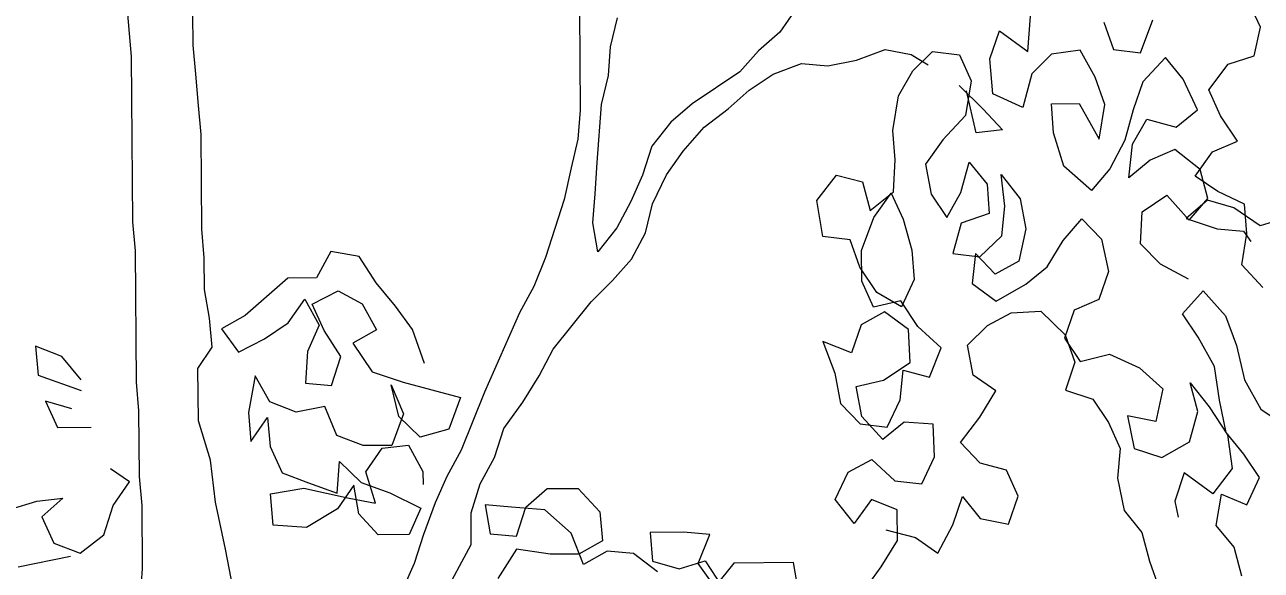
# Model space of a CAD drawing. Header units: millimetres. Extents: x 318905 to 439572, y -5133 to 105868.
# Drawn here: x 427316 to 428577, y 3432 to 3988 of the extents above; entities that cross this region are included whole.
import ezdxf

# ---------------------------------------------------------------- set-up
doc = ezdxf.new("R2010")
doc.units = ezdxf.units.MM
doc.header["$MEASUREMENT"] = 0
doc.layers.add('0_Stylo_No__98', color=154, linetype='Continuous', lineweight=0)
doc.layers.add('INTI_Agencement_Stylo_No__101', color=252, linetype='Continuous', lineweight=0)
doc.styles.add('STYLE_GENERE_3', font='')
doc.styles.get('STYLE_GENERE_3').set_extended_font_data('Arial')
doc.dimstyles.new('STYLE_GENERE__1', dxfattribs={"dimtxt": 200, "dimasz": 142.5, "dimexe": 0.18, "dimexo": 500, "dimgap": 0.09, "dimtad": 0, "dimtih": 1, "dimtoh": 1, "dimlfac": 0.001, "dimzin": 0, "dimdsep": 46, "dimtxsty": 'STYLE_GENERE_3', "dimblk": 'ARROWHEAD_6', "dimblk1": 'ARROWHEAD_6', "dimblk2": 'ARROWHEAD_6', "dimcen": 0.09, "dimclrd": 154, "dimclre": 154, "dimclrt": 154, "dimazin": 0, "dimtfac": 1, "dimtdec": 4, "dimtmove": 0, "dimatfit": 3, "dimfxl": 0, "dimtolj": 1, "dimtzin": 0, "dimarcsym": 0})

# ---------------------------------------------------------------- blocks, each defined once
blk = doc.blocks.new('arbre6[4]', base_point=(427385.8, -574.7))
at = {"layer": 'INTI_Agencement_Stylo_No__101', "linetype": 'Continuous'}
for p, q in [((427419.7, 4014.8), (427425, 3955.9)), ((428576.6, 3985.8), (428562.1, 4016.8)), ((427488.2, 3967.2), (427487.9, 3999.3)), ((427882, 4002.9), (427882.8, 3901.2)), ((428103.3, 4004.9), (428086.5, 3980.7)), ((427913.9, 3965.7), (427921, 3995.2)), ((428339.4, 3960.7), (428342, 3997)), ((428416.7, 3990.9), (428426.6, 3963)), ((428454.2, 3959.6), (428466.8, 3993.3)), ((428570.2, 3956.3), (428576.6, 3985.8)), ((428086.5, 3980.7), (428064.7, 3961.7)), ((428300.7, 3953.4), (428310.4, 3981.9)), ((428310.4, 3981.9), (428339.4, 3960.7)), ((427490.8, 3937.8), (427488.2, 3967.2)), ((427911.7, 3936.3), (427913.9, 3965.7)), ((428064.7, 3961.7), (428045.5, 3940.1)), ((428164.6, 3951.9), (428193.7, 3962.9)), ((428193.7, 3962.9), (428220.5, 3957.8)), ((428222, 3941), (428242.2, 3961)), ((428242.2, 3961), (428269.8, 3957.6)), ((428392.8, 3962.2), (428363.6, 3958.2)), ((428408.1, 3934.8), (428392.8, 3962.2)), ((428426.6, 3963), (428454.2, 3959.6)), ((427425, 3955.9), (427426.3, 3787.3)), ((428079.5, 3937.8), (428108.6, 3948.7)), ((428108.6, 3948.7), (428135.4, 3946.3)), ((428135.4, 3946.3), (428164.6, 3951.9)), ((428220.5, 3957.8), (428237.6, 3947.2)), ((428269.8, 3957.6), (428281.7, 3931.1)), ((428303.5, 3917.6), (428300.7, 3953.4)), ((428363.6, 3958.2), (428343.4, 3938.2)), ((428479.7, 3954.9), (428456.5, 3929.8)), ((428497.8, 3932.6), (428479.7, 3954.9)), ((428523.8, 3921.8), (428543.5, 3947.8)), ((428543.5, 3947.8), (428570.2, 3956.3)), ((427493.5, 3905.7), (427490.8, 3937.8)), ((427904.6, 3906.8), (427911.7, 3936.3)), ((428045.5, 3940.1), (427997, 3907.6)), ((428055.3, 3921.5), (428079.5, 3937.8)), ((428207.6, 3915.6), (428222, 3941)), ((428343.4, 3938.2), (428334.1, 3903.7)), ((428417.9, 3906.9), (428408.1, 3934.8)), ((428269.4, 3926.1), (428293.9, 3902.2)), ((428281.7, 3931.1), (428275.8, 3895.7)), ((428456.5, 3929.8), (428446.8, 3901.3)), ((428512.3, 3901.5), (428497.8, 3932.6)), ((428535.7, 3895.3), (428523.8, 3921.8)), ((428033.6, 3902.6), (428055.3, 3921.5)), ((428201.6, 3880.2), (428207.6, 3915.6)), ((428286.7, 3878.1), (428276.7, 3920.8)), ((428334.1, 3903.7), (428303.5, 3917.6)), ((427496.2, 3876.3), (427493.5, 3905.7)), ((427882.8, 3901.2), (427880.5, 3871.7)), ((427900.2, 3847.8), (427904.6, 3906.8)), ((427997, 3907.6), (427975.3, 3888.7)), ((428009.4, 3883.6), (428033.6, 3902.6)), ((428293.9, 3902.2), (428313.5, 3881)), ((428363.3, 3907.7), (428391.6, 3908)), ((428365.6, 3877.9), (428363.3, 3907.7)), ((428391.6, 3908), (428412, 3871.5)), ((428412, 3871.5), (428417.9, 3906.9)), ((428446.8, 3901.3), (428438.3, 3870.4)), ((428490.7, 3883.8), (428512.3, 3901.5)), ((427975.3, 3888.7), (427956, 3864.4)), ((428275.8, 3895.7), (428252.6, 3870.7)), ((428446.2, 3866.4), (428460.6, 3891.8)), ((428460.6, 3891.8), (428490.7, 3883.8)), ((428553, 3869.4), (428535.7, 3895.3)), ((427496.9, 3779.9), (427496.2, 3876.3)), ((427880.5, 3871.7), (427873.5, 3842.2)), ((427987.7, 3859.3), (428009.4, 3883.6)), ((428204, 3850.4), (428201.6, 3880.2)), ((428313.5, 3881), (428286.7, 3878.1)), ((428375.9, 3844), (428365.6, 3877.9)), ((427956, 3864.4), (427946.5, 3834.9)), ((427970.8, 3835.1), (427987.7, 3859.3)), ((428252.6, 3870.7), (428234.9, 3846.1)), ((428438.3, 3870.4), (428423.1, 3841.3)), ((428442.4, 3832.3), (428446.2, 3866.4)), ((428489.3, 3860.9), (428463.9, 3850)), ((428514.9, 3840.5), (428489.3, 3860.9)), ((428510, 3834), (428527.7, 3858.5)), ((428527.7, 3858.5), (428553, 3869.4)), ((427898, 3815.7), (427900.2, 3847.8)), ((428202.2, 3817.8), (428204, 3850.4)), ((428234.9, 3846.1), (428240.6, 3815.4)), ((428271.1, 3817.1), (428279.5, 3848)), ((428279.5, 3848), (428297.7, 3825.7)), ((428463.9, 3850), (428442.4, 3832.3)), ((427873.5, 3842.2), (427866.4, 3810)), ((427946.5, 3834.9), (427934.5, 3808)), ((427956.5, 3805.5), (427970.8, 3835.1)), ((428124.3, 3809.1), (428144.1, 3835)), ((428144.1, 3835), (428170.8, 3828)), ((428315.8, 3803.4), (428312.2, 3835.5)), ((428312.2, 3835.5), (428331.6, 3810.9)), ((428404.1, 3819.1), (428375.9, 3844)), ((428423.1, 3841.3), (428404.1, 3819.1)), ((428533, 3818.2), (428510, 3834)), ((428522.7, 3811.2), (428514.9, 3840.5)), ((428170.8, 3828), (428178.6, 3798.7)), ((428297.7, 3825.7), (428300, 3795.9)), ((427866.4, 3810), (427847.4, 3751)), ((427895.8, 3786.2), (427898, 3815.7)), ((428130.4, 3772.5), (428124.3, 3809.1)), ((428178.6, 3798.7), (428202.2, 3817.8)), ((428182.4, 3791.8), (428200.1, 3816.4)), ((428200.1, 3816.4), (428212.1, 3789.9)), ((428240.6, 3815.4), (428256.7, 3791.7)), ((428256.7, 3791.7), (428271.1, 3817.1)), ((428331.6, 3810.9), (428337.3, 3780.2)), ((428456, 3797.6), (428480.9, 3814.4)), ((428480.9, 3814.4), (428503.7, 3789)), ((428522.5, 3809.5), (428500.8, 3790.6)), ((428503.7, 3789), (428522.7, 3811.2)), ((428549.3, 3801.7), (428522.5, 3809.5)), ((428560.3, 3805.2), (428533, 3818.2)), ((427934.5, 3808), (427920.1, 3781.1)), ((427949.4, 3776), (427956.5, 3805.5)), ((428300, 3795.9), (428271.3, 3785.9)), ((428312.8, 3773.1), (428315.8, 3803.4)), ((428454.3, 3765), (428456, 3797.6)), ((428576.2, 3783.3), (428549.3, 3801.7)), ((428562.6, 3775.4), (428560.3, 3805.2)), ((427426.3, 3787.3), (427428.9, 3757.9)), ((427900.9, 3756.8), (427895.8, 3786.2)), ((428169.8, 3758.2), (428182.4, 3791.8)), ((428212.1, 3789.9), (428221.1, 3758.3)), ((428271.3, 3785.9), (428262.9, 3755.1)), ((428375.4, 3768.3), (428394.4, 3790.5)), ((428394.4, 3790.5), (428414.6, 3769.6)), ((428500.8, 3790.6), (428532.5, 3780.2)), ((428602.9, 3791.5), (428576.2, 3783.3)), ((427499.5, 3750.5), (427496.9, 3779.9)), ((427920.1, 3781.1), (427900.9, 3756.8)), ((427935, 3749.1), (427949.4, 3776)), ((428158, 3769.1), (428130.4, 3772.5)), ((428290.4, 3751.7), (428312.8, 3773.1)), ((428337.3, 3780.2), (428330.1, 3747.1)), ((428532.5, 3780.2), (428559.2, 3777.7)), ((428557.5, 3743.6), (428562.6, 3775.4)), ((428559.2, 3777.7), (428566.6, 3767.1)), ((427428.9, 3757.9), (427429.9, 3624.1)), ((428167.9, 3741.2), (428158, 3769.1)), ((428170.1, 3727), (428169.8, 3758.2)), ((428221.1, 3758.3), (428223.5, 3728.5)), ((428358.9, 3741.5), (428375.4, 3768.3)), ((428414.6, 3769.6), (428421.6, 3736.6)), ((428474.5, 3744.1), (428454.3, 3765)), ((427499.8, 3718.4), (427499.5, 3750.5)), ((427628.4, 3757), (427614, 3730.1)), ((427657.6, 3751.9), (427628.4, 3757)), ((427674.9, 3725.3), (427657.6, 3751.9)), ((427847.4, 3751), (427835.4, 3721.4)), ((427915.7, 3727.5), (427935, 3749.1)), ((428262.9, 3755.1), (428290.4, 3751.7)), ((428285.8, 3754.9), (428282.7, 3724.5)), ((428306, 3734), (428285.8, 3754.9)), ((428330.1, 3747.1), (428306, 3734)), ((428185.2, 3715.2), (428167.9, 3741.2)), ((428337.4, 3723.8), (428358.9, 3741.5)), ((428421.6, 3736.6), (428411.8, 3708.1)), ((428503, 3728.8), (428474.5, 3744.1)), ((428579, 3720.5), (428557.5, 3743.6)), ((427584.8, 3729.9), (427541.3, 3692)), ((427614, 3730.1), (427584.8, 3729.9)), ((427694.5, 3701.4), (427674.9, 3725.3)), ((427835.4, 3721.4), (427821.1, 3694.5)), ((427893.9, 3705.9), (427915.7, 3727.5)), ((428182, 3700.5), (428170.1, 3727)), ((428223.5, 3728.5), (428210.4, 3700.8)), ((428282.7, 3724.5), (428307.1, 3706.5)), ((428307.1, 3706.5), (428337.4, 3723.8)), ((427504.9, 3689), (427499.8, 3718.4)), ((427585.2, 3684.4), (427602, 3708.6)), ((427602, 3708.6), (427616.8, 3682)), ((427609.4, 3703.3), (427636, 3717)), ((427636, 3717), (427660.4, 3703.8)), ((428210.4, 3700.8), (428185.2, 3715.2)), ((428411.8, 3708.1), (428386.5, 3697.2)), ((428497, 3693.4), (428518.1, 3717)), ((428518.1, 3717), (428540.9, 3691.6)), ((427621.7, 3676.7), (427609.4, 3703.3)), ((427660.4, 3703.8), (427675.2, 3677.2)), ((427711.7, 3677.5), (427694.5, 3701.4)), ((427855.4, 3657.4), (427893.9, 3705.9)), ((428193.3, 3695.6), (428169.2, 3682.4)), ((428209.9, 3706.8), (428182, 3700.5)), ((428217.7, 3677.5), (428193.3, 3695.6)), ((428227.2, 3680.8), (428209.9, 3706.8)), ((428298.2, 3681.6), (428322.2, 3694.7)), ((428322.2, 3694.7), (428352.7, 3696.4)), ((428352.7, 3696.4), (428377.5, 3672.3)), ((428386.5, 3697.2), (428376.7, 3668.7)), ((427507.5, 3659.6), (427504.9, 3689)), ((427541.3, 3692), (427517.1, 3678.4)), ((427561, 3668.1), (427585.2, 3684.4)), ((427616.8, 3682), (427604.8, 3655.1)), ((427821.1, 3694.5), (427785.2, 3613.9)), ((428169.2, 3682.4), (428159.5, 3653.9)), ((428513.1, 3669.7), (428497, 3693.4)), ((428540.9, 3691.6), (428552, 3661.4)), ((427517.1, 3678.4), (427534.3, 3654.5)), ((427638.9, 3650.1), (427621.7, 3676.7)), ((427675.2, 3677.2), (427651, 3663.6)), ((427724.1, 3642.8), (427711.7, 3677.5)), ((428219.2, 3644), (428217.7, 3677.5)), ((428250.8, 3659), (428227.2, 3680.8)), ((428277.9, 3661.6), (428298.2, 3681.6)), ((428377.5, 3672.3), (428387.4, 3644.4)), ((428529.7, 3640), (428513.1, 3669.7)), ((427354.3, 3650.2), (427327.5, 3660.6)), ((427327.5, 3660.6), (427330.1, 3631.2)), ((427493.1, 3638), (427507.5, 3659.6)), ((427534.3, 3654.5), (427561, 3668.1)), ((427651, 3663.6), (427670.7, 3634.3)), ((427841, 3630.5), (427855.4, 3657.4)), ((428159.5, 3653.9), (428130.2, 3665.5)), ((428130.2, 3665.5), (428142.6, 3633)), ((428239, 3629), (428250.8, 3659)), ((428283.6, 3630.9), (428277.9, 3661.6)), ((428376.7, 3668.7), (428392.8, 3645)), ((428552, 3661.4), (428560.2, 3626.2)), ((427374, 3626.3), (427354.3, 3650.2)), ((427604.8, 3655.1), (427602.7, 3623)), ((427629.4, 3620.5), (427638.9, 3650.1)), ((428387.4, 3644.4), (428377.6, 3615.9)), ((428392.8, 3645), (428422.7, 3652.6)), ((428422.7, 3652.6), (428453.3, 3638.7)), ((427493.5, 3584.5), (427493.1, 3638)), ((427670.7, 3634.3), (427702.4, 3623.9)), ((428142.6, 3633), (428148.3, 3602.3)), ((428192.3, 3625.8), (428219.2, 3644)), ((428209.1, 3605.8), (428212.2, 3636.1)), ((428212.2, 3636.1), (428239, 3629)), ((428453.3, 3638.7), (428476.9, 3617)), ((428534.6, 3605.7), (428529.7, 3640)), ((427330.1, 3631.2), (427374, 3615.5)), ((427429.9, 3624.1), (427432.6, 3594.7)), ((427551.5, 3630.5), (427544.5, 3593)), ((427566.3, 3603.9), (427551.5, 3630.5)), ((427602.7, 3623), (427629.4, 3620.5)), ((427697.8, 3589), (427690.2, 3621.1)), ((427690.2, 3621.1), (427702.6, 3591.8)), ((427702.4, 3623.9), (427760.9, 3608.3)), ((427824.2, 3603.6), (427841, 3630.5)), ((428164.4, 3619.5), (428192.3, 3625.8)), ((428170.1, 3588.8), (428164.4, 3619.5)), ((428306.7, 3615.1), (428283.6, 3630.9)), ((428512.6, 3594), (428504.8, 3623.2)), ((428504.8, 3623.2), (428524.2, 3598.7)), ((428560.2, 3626.2), (428576.8, 3596.5)), ((427760.9, 3608.3), (427749, 3576.1)), ((427785.2, 3613.9), (427761.3, 3554.8)), ((428290.2, 3588.3), (428306.7, 3615.1)), ((428377.6, 3615.9), (428405.6, 3606.5)), ((428405.6, 3606.5), (428421.7, 3582.9)), ((428476.9, 3617), (428469.7, 3583.8)), ((427364.5, 3596.7), (427337.6, 3604.5)), ((427337.6, 3604.5), (427350, 3577.9)), ((427432.6, 3594.7), (427433.1, 3527.8)), ((427593.1, 3593.4), (427566.3, 3603.9)), ((427622.3, 3599.1), (427593.1, 3593.4)), ((427634.7, 3569.7), (427622.3, 3599.1)), ((427804.9, 3576.6), (427824.2, 3603.6)), ((428148.3, 3602.3), (428168.5, 3581.4)), ((428196, 3578.1), (428209.1, 3605.8)), ((428504.1, 3563.1), (428512.6, 3594)), ((428524.2, 3598.7), (428542.8, 3570.4)), ((428541.5, 3572.7), (428534.6, 3605.7)), ((428576.8, 3596.5), (428599.9, 3580.7)), ((427505.9, 3544.5), (427493.5, 3584.5)), ((427544.5, 3593), (427547.1, 3563.6)), ((427547.1, 3563.6), (427564, 3587.8)), ((427564, 3587.8), (427566.6, 3558.4)), ((427702.6, 3591.8), (427690.7, 3559.5)), ((427719.8, 3567.8), (427697.8, 3589)), ((428168.5, 3581.4), (428196, 3578.1)), ((428191.6, 3565.6), (428170.1, 3588.8)), ((428213.1, 3583.3), (428191.6, 3565.6)), ((428242.7, 3581.3), (428213.1, 3583.3)), ((428244.3, 3547.8), (428242.7, 3581.3)), ((428270.5, 3562.4), (428290.2, 3588.3)), ((428421.7, 3582.9), (428433.6, 3556.4)), ((428469.7, 3583.8), (428440.8, 3589.5)), ((428440.8, 3589.5), (428447.8, 3556.5)), ((427350, 3577.9), (427384.1, 3578.2)), ((427661.5, 3559.3), (427634.7, 3569.7)), ((427749, 3576.1), (427719.8, 3567.8)), ((427795.4, 3547.1), (427804.9, 3576.6)), ((428559.7, 3550.4), (428541.5, 3572.7)), ((428542.8, 3570.4), (428547.7, 3536)), ((427566.6, 3558.4), (427579, 3531.7)), ((427690.7, 3559.5), (427661.5, 3559.3)), ((427664.1, 3532.5), (427681, 3556.8)), ((427681, 3556.8), (427707.7, 3559.7)), ((427707.7, 3559.7), (427722.5, 3533)), ((428290.7, 3541.5), (428270.5, 3562.4)), ((428433.6, 3556.4), (428430.6, 3526)), ((428447.8, 3556.5), (428475.8, 3547.2)), ((428475.8, 3547.2), (428504.1, 3563.1)), ((427511.1, 3501.7), (427505.9, 3544.5)), ((427761.3, 3554.8), (427746.9, 3527.9)), ((427781, 3520.2), (427795.4, 3547.1)), ((428156, 3532.2), (428180.1, 3545.3)), ((428180.1, 3545.3), (428203.6, 3523.5)), ((428231.2, 3520.2), (428244.3, 3547.8)), ((428575.7, 3526.7), (428559.7, 3550.4)), ((427423.4, 3522.3), (427403.8, 3535.5)), ((427579, 3531.7), (427605.8, 3521.3)), ((427635.1, 3510.8), (427637.3, 3543)), ((427637.3, 3543), (427659.4, 3521.8)), ((427674.1, 3500.5), (427664.1, 3532.5)), ((427722.5, 3533), (427722.6, 3519.7)), ((428142.9, 3504.5), (428156, 3532.2)), ((428317.4, 3534.4), (428290.7, 3541.5)), ((428329.4, 3507.9), (428317.4, 3534.4)), ((428498.9, 3531.4), (428489.2, 3502.8)), ((428527.9, 3510.1), (428498.9, 3531.4)), ((428547.7, 3536), (428527.9, 3510.1)), ((427406.5, 3498.1), (427423.4, 3522.3)), ((427433.1, 3527.8), (427435.7, 3498.3)), ((427605.8, 3521.3), (427635.1, 3510.8)), ((427652.1, 3519), (427635.2, 3494.8)), ((427657.2, 3489.6), (427652.1, 3519)), ((427659.4, 3521.8), (427688.6, 3511.3)), ((427746.9, 3527.9), (427734.9, 3501)), ((427771.5, 3490.7), (427781, 3520.2)), ((428203.6, 3523.5), (428231.2, 3520.2)), ((428430.6, 3526), (428437.5, 3493.1)), ((428562.6, 3499), (428575.7, 3526.7)), ((427328.7, 3502.7), (427355.4, 3505.6)), ((427355.4, 3505.6), (427333.7, 3486.7)), ((427567, 3510.2), (427601, 3515.9)), ((427569.7, 3478.1), (427567, 3510.2)), ((427601, 3515.9), (427647.3, 3505.6)), ((427647.3, 3505.6), (427674.1, 3500.5)), ((427688.6, 3511.3), (427720.4, 3495.6)), ((427827.4, 3496.5), (427849.2, 3515.5)), ((427849.2, 3515.5), (427880.8, 3515.7)), ((427880.8, 3515.7), (427902.8, 3491.9)), ((428262.9, 3478.7), (428272.6, 3507.3)), ((428272.6, 3507.3), (428290.8, 3485)), ((428319.6, 3479.4), (428329.4, 3507.9)), ((428531.5, 3478), (428536.7, 3509.8)), ((428536.7, 3509.8), (428562.6, 3499)), ((427302, 3494.4), (427328.7, 3502.7)), ((427397, 3468.5), (427406.5, 3498.1)), ((427435.7, 3498.3), (427436.2, 3434.1)), ((427521.2, 3453.6), (427511.1, 3501.7)), ((427635.2, 3494.8), (427603.8, 3475.8)), ((427720.4, 3495.6), (427708.4, 3468.7)), ((427734.9, 3501), (427723, 3468.8)), ((427812.8, 3496.4), (427786, 3498.8)), ((427786, 3498.8), (427791.1, 3469.4)), ((427846.9, 3494), (427812.8, 3496.4)), ((427817.9, 3467), (427827.4, 3496.5)), ((427873.8, 3470.2), (427846.9, 3494)), ((428162.3, 3479.9), (428142.9, 3504.5)), ((428180, 3504.4), (428162.3, 3479.9)), ((428206, 3493.7), (428180, 3504.4)), ((428206.3, 3462.5), (428206, 3493.7)), ((428437.5, 3493.1), (428455.7, 3470.8)), ((428489.2, 3502.8), (428492.7, 3486.3)), ((427333.7, 3486.7), (427346, 3460)), ((427676.8, 3468.4), (427657.2, 3489.6)), ((427771.7, 3458.5), (427771.5, 3490.7)), ((427902.8, 3491.9), (427905.5, 3462.4)), ((428290.8, 3485), (428319.6, 3479.4)), ((427372.9, 3449.6), (427397, 3468.5)), ((427603.8, 3475.8), (427569.7, 3478.1)), ((427708.4, 3468.7), (427676.8, 3468.4)), ((427723, 3468.8), (427713.5, 3439.3)), ((427791.1, 3469.4), (427817.9, 3467)), ((427886.2, 3438.2), (427873.8, 3470.2)), ((427988.1, 3471.2), (427954.1, 3470.9)), ((427954.1, 3470.9), (427956.7, 3441.5)), ((428014.9, 3468.8), (427988.1, 3471.2)), ((428003, 3439.2), (428014.9, 3468.8)), ((428194.5, 3473.4), (428224.6, 3465.5)), ((428247.7, 3449.6), (428262.9, 3478.7)), ((428455.7, 3470.8), (428463.5, 3441.5)), ((428549.7, 3455.7), (428531.5, 3478)), ((427346, 3460), (427372.9, 3449.6)), ((427742.9, 3404.8), (427771.7, 3458.5)), ((427905.5, 3462.4), (427881.3, 3448.8)), ((428189.8, 3435.7), (428206.3, 3462.5)), ((428224.6, 3465.5), (428247.7, 3449.6)), ((428557.5, 3426.4), (428549.7, 3455.7)), ((427309.7, 3435.6), (427363.1, 3446.8)), ((427528.8, 3413.5), (427521.2, 3453.6)), ((427818, 3453.6), (427798.8, 3424)), ((427852.1, 3448.6), (427818, 3453.6)), ((427881.3, 3448.8), (427852.1, 3448.6)), ((427910.4, 3451.8), (427886.2, 3438.2)), ((427937.2, 3449.3), (427910.4, 3451.8)), ((427961.7, 3430.8), (427937.2, 3449.3)), ((427436.2, 3434.1), (427434, 3402)), ((427713.5, 3439.3), (427701.5, 3412.4)), ((427956.7, 3441.5), (427983.6, 3433.7)), ((427983.6, 3433.7), (428010.3, 3442)), ((428020.2, 3415.3), (428003, 3439.2)), ((428010.3, 3442), (428027.5, 3415.4)), ((428039.5, 3439.6), (428020.2, 3415.3)), ((428100.3, 3440.1), (428039.5, 3439.6)), ((428105.4, 3410.7), (428100.3, 3440.1)), ((428172.1, 3411.2), (428189.8, 3435.7)), ((428463.5, 3441.5), (428473.3, 3413.6))]:
    blk.add_line(p, q, dxfattribs=at)
blk = doc.blocks.new('*D139')
at = {"layer": '0_Stylo_No__98', "linetype": 'Continuous'}
for p, q in [((421926.9, 7634.3), (421926.9, 7746.8)), ((422001.9, 7559.3), (421851.9, 7709.3)), ((422426.9, 7634.3), (421786.2, 7634.3)), ((421926.9, 3655.7), (421926.9, 7634.3)), ((421926.9, -597.5), (421926.9, 3381.1)), ((421851.9, -522.5), (422001.9, -672.5)), ((422426.9, -597.5), (421786.2, -597.5)), ((421926.9, -710), (421926.9, -597.5))]:
    blk.add_line(p, q, dxfattribs=at)
at = {"layer": '0_Stylo_No__98', "insert": (421659.9, 3418.4), "char_height": 200, "attachment_point": 7, "style": 'STYLE_GENERE_3'}
blk.add_mtext('\\A1;{\\pql;\\fArial|b0|i0|c0|p34;8,23}', dxfattribs=at)
blk = doc.blocks.new('ARROWHEAD_6')
at = {"color": 0, "linetype": 'Continuous', "lineweight": 0}
for p, q in [((-0.5, -0.5), (0.5, 0.5)), ((0, 0), (-1, 0))]:
    blk.add_line(p, q, dxfattribs=at)

msp = doc.modelspace()

# ---------------------------------------------------------------- block references
at = {"layer": 'INTI_Agencement_Stylo_No__101', "linetype": 'Continuous'}
msp.add_blockref('arbre6[4]', (427385.764, -574.723), dxfattribs=at)

# ---------------------------------------------------------------- dimensions: what is measured, and where the dimension line sits
at = {"color": 154, "linetype": 'Continuous', "lineweight": 0}
dim = msp.add_linear_dim(base=(421926.861, 7634.319), p1=(426488.936, -597.466), p2=(427452.003, 7634.319), angle=90, dimstyle='STYLE_GENERE__1', dxfattribs=at)
dim.commit()
dim.dimension.update_dxf_attribs({"geometry": '*D139', "text_midpoint": (421955.059, 3518.427), "dimtype": 160})

doc.saveas('drawing.dxf')
